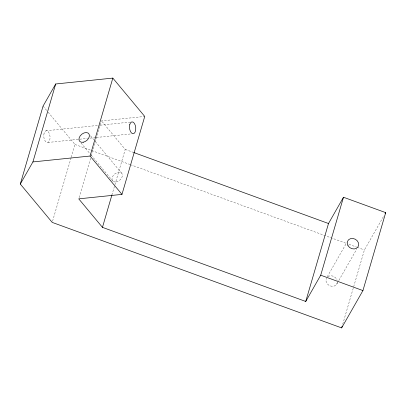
<?xml version="1.0" encoding="UTF-8"?>
<svg xmlns="http://www.w3.org/2000/svg" width="406" height="406" viewBox="0 0 406 406"><rect width="100%" height="100%" fill="white"/><g stroke="black" fill="none" stroke-linecap="round" stroke-linejoin="round"><path stroke-width="0.3" stroke-dasharray="2.03 1.52" d="M52.567 221.184L71.065 157.858M71.243 157.249L74.978 144.46L47.507 111.447M79.094 197.631L90.655 158.051M91.365 155.615L101.5 120.907L144.739 116.446M111.883 195.083L114.731 185.344M114.908 184.735L125.226 149.418L101.5 120.907M342.71 324.252L364.405 249.964L384.132 215.378M327.287 276.709L346.699 242.676M336.675 284.251L338.553 280.957M338.868 280.409L356.717 249.117M45.919 130.788L99.49 125.266M100.125 125.2L131.006 122.018M47.893 142.47L87.605 138.38M90.122 138.121L95.796 137.532M96.425 137.472L131.092 133.899M125.226 149.418L132.95 152.235M74.978 144.46L129.768 164.435M130.362 164.648L346.541 243.453M348.921 244.321L356.666 247.142M357.26 247.361L364.405 249.964M90.533 135.797L93.756 139.669M95.364 141.608L121.536 173.063M81.053 142.963L90.716 154.574M91.117 155.056L112.858 181.193M43.066 106.108L47.106 110.965M337.396 282.18A5.958 5.034 29.7 0 1 330.245 285.9A5.958 5.034 29.7 0 1 326.434 278.186M327.926 276.572A5.958 5.034 29.7 0 1 337.198 280.353M44.087 133.239A5.958 3.116 84.1 0 0 47.086 142.547A5.958 3.116 84.1 0 0 49.547 134.107A5.958 3.116 84.1 0 0 44.087 133.239M116.217 181.934A5.958 4.004 -39.8 0 0 122.15 173.905A5.958 4.004 -39.8 0 0 113.223 175.539A5.958 4.004 -39.8 0 0 116.217 181.934"/><path stroke-width="0.61" d="M20.3 184.05L43.066 106.108L55.683 83.986L112.832 78.094L144.739 116.446L121.973 194.388L78.734 198.849L102.459 227.355L305.738 301.455L320.72 275.187L343.486 197.245L385.7 212.632L362.934 290.574L341.639 327.906L52.212 222.402L20.3 184.05L32.916 161.928L55.683 83.986M121.973 194.388L90.066 156.036L112.832 78.094M102.459 227.355L111.883 195.083M305.738 301.455L328.505 223.513L343.486 197.245M341.639 327.906L342.172 326.079M385.076 213.734L385.7 212.632M32.916 161.928L90.066 156.036M133.544 152.448L328.505 223.513M320.72 275.187L362.934 290.574M83.2 142.252A5.958 4.004 -39.8 0 0 89.137 134.224A5.958 4.004 -39.8 0 0 80.205 135.853A5.958 4.004 -39.8 0 0 83.2 142.252M129.803 124.403A5.958 3.116 84.1 0 0 132.803 133.711A5.958 3.116 84.1 0 0 135.269 125.271A5.958 3.116 84.1 0 0 129.803 124.403M348.018 245.711A5.958 5.034 29.7 0 0 357.97 246.919A5.958 5.034 29.7 0 0 352.895 238.469A5.958 5.034 29.7 0 0 348.018 245.711"/></g></svg>
